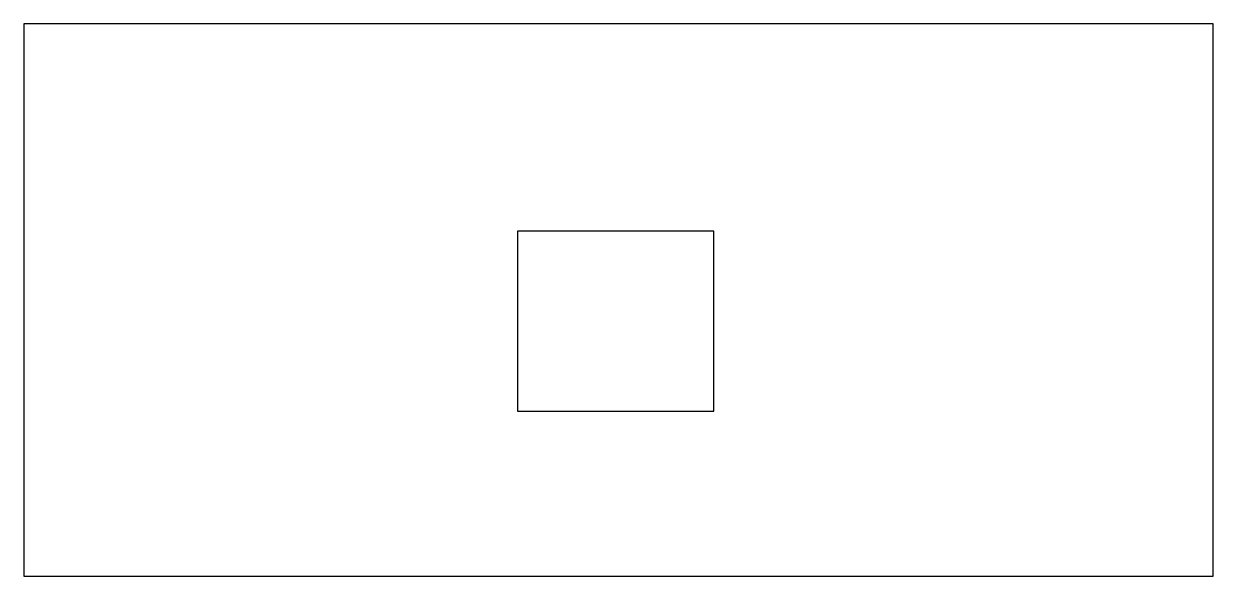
# Model space of a CAD drawing. Header units: millimetres. Extents: x 8088 to 8784, y 4518 to 4842.
import ezdxf

# ---------------------------------------------------------------- set-up
doc = ezdxf.new("R2010")
doc.units = ezdxf.units.MM
doc.header["$LTSCALE"] = 10
doc.layers.add('Grabado linea bajo', color=4, linetype='Continuous')
doc.layers.add('Material', color=7, linetype='Continuous')

msp = doc.modelspace()

# ---------------------------------------------------------------- linework, layer by layer
at = {"layer": 'Grabado linea bajo'}
msp.add_lwpolyline([(8376.76, 4720.16), (8376.76, 4614.79), (8491.81, 4614.79), (8491.81, 4720.16)], close=True, dxfattribs=at)
at = {"layer": 'Material'}
msp.add_lwpolyline([(8087.53, 4841.66), (8087.53, 4518.02), (8784.26, 4518.02), (8784.26, 4841.66)], close=True, dxfattribs=at)

doc.saveas('drawing.dxf')
